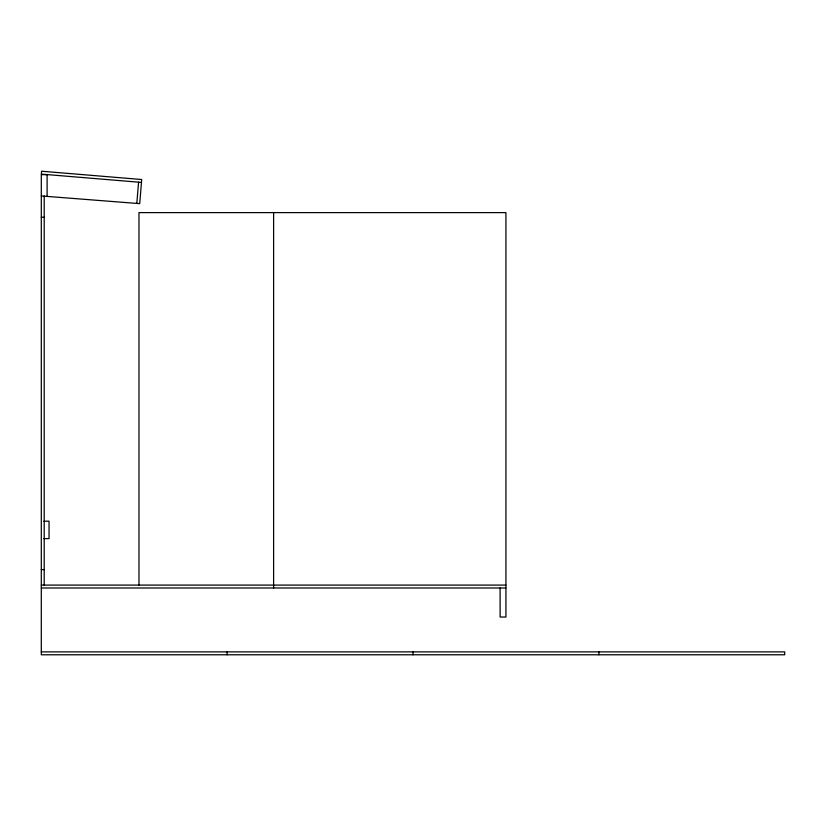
<?xml version="1.0" encoding="UTF-8"?>
<svg xmlns="http://www.w3.org/2000/svg" width="826" height="826" viewBox="0 0 826 826"><rect width="100%" height="100%" fill="white"/><g stroke="black" fill="none" stroke-linecap="round" stroke-linejoin="round"><path stroke-width="1.24" d="M136.817 203.392L138.582 182.174M41.3 195.958L139.718 203.64L141.711 179.521L41.589 171.219L41.341 174.11L141.473 182.412M41.3 217.259L44.201 217.259M43.881 521.196L49.044 521.196L49.044 538.624L43.881 538.624M41.3 569.599L44.201 569.599M41.3 585.087L505.925 585.087M41.3 587.988L505.925 587.988M41.3 651.879L784.7 651.879L784.7 654.781L41.3 654.781L41.3 174.668L47.103 174.668L47.103 195.958M598.85 651.879L598.85 654.781M500.112 587.988L500.122 617.032L505.925 617.032L505.925 212.612L138.974 212.612L138.974 585.087M413 651.879L413 654.781M273.613 212.612L273.613 587.988M227.15 651.879L227.15 654.781M44.201 195.958L44.201 585.087"/></g></svg>
